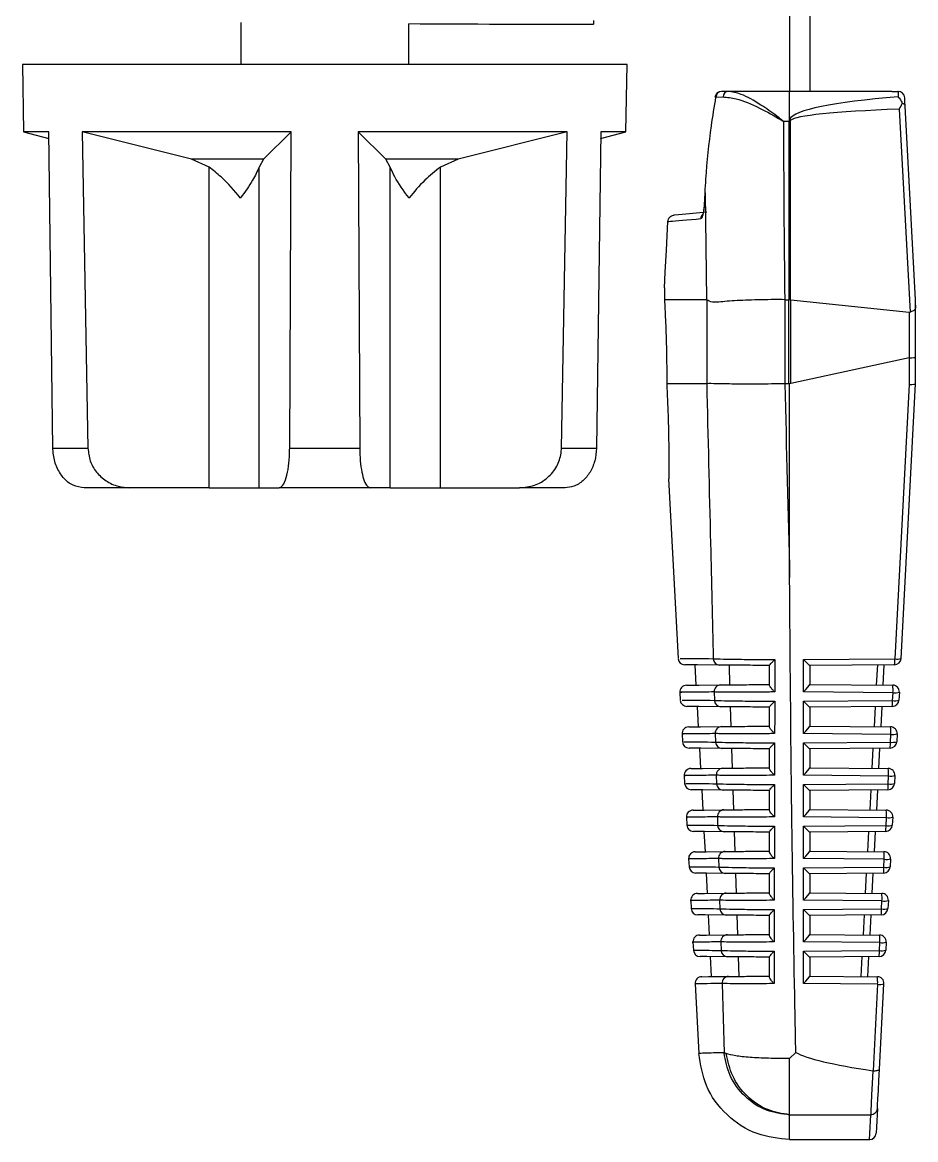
# Model space of a CAD drawing. Extents: x 16.5 to 113.1, y 4.4 to 84.5.
# Drawn here: x 25.707 to 27.036, y 30.821 to 32.484 of the extents above; entities that cross this region are included whole.
import ezdxf

# ---------------------------------------------------------------- set-up
doc = ezdxf.new("R2010")
doc.units = 0
doc.header["$MEASUREMENT"] = 0
doc.layers.add('OBJECT', color=7, linetype='CONTINUOUS')

msp = doc.modelspace()

# ---------------------------------------------------------------- linework, layer by layer
at = {"layer": 'OBJECT'}
for p, q in [((26.8489, 32.563), (26.8489, 32.3815)), ((26.8789, 32.563), (26.8789, 32.3815)), ((26.0319, 32.4842), (26.0319, 32.4215)), ((26.2819, 32.4215), (26.2819, 32.4822)), ((26.5569, 32.4867), (26.5569, 32.4815)), ((25.7069, 32.4215), (25.7086, 32.3215)), ((26.6069, 32.4215), (25.7069, 32.4215)), ((26.6052, 32.3215), (26.6069, 32.4215)), ((26.7392, 32.3729), (26.7497, 32.3732)), ((26.7572, 32.3815), (26.7475, 32.3815)), ((26.8489, 32.3815), (26.7572, 32.3815)), ((26.8489, 32.34), (26.8489, 32.3815)), ((27.0012, 32.3815), (26.8489, 32.3815)), ((27.0012, 32.3815), (27.0101, 32.3814)), ((27.0364, 32.0715), (27.0208, 32.3597)), ((27.0117, 32.355), (27.0281, 32.0529)), ((26.8397, 32.337), (26.8481, 32.337)), ((26.8481, 32.0715), (26.8481, 32.337)), ((26.8497, 32.337), (26.8497, 32.0714)), ((25.7086, 32.3215), (25.7463, 32.3114)), ((25.7461, 32.3215), (25.7086, 32.3215)), ((25.7524, 31.8504), (25.7461, 32.3215)), ((26.1069, 32.3215), (25.7961, 32.3215)), ((25.7961, 32.3215), (25.8046, 31.8504)), ((25.9585, 32.2806), (25.7961, 32.3215)), ((26.1069, 32.3215), (26.066, 32.2806)), ((26.1048, 31.8504), (26.1069, 32.3215)), ((26.5177, 32.3215), (26.2069, 32.3215)), ((26.2069, 32.3215), (26.209, 31.8504)), ((26.2478, 32.2806), (26.2069, 32.3215)), ((26.5177, 32.3215), (26.3553, 32.2806)), ((26.5092, 31.8504), (26.5177, 32.3215)), ((26.5677, 32.3215), (26.5614, 31.8504)), ((26.5675, 32.3114), (26.6052, 32.3215)), ((26.6052, 32.3215), (26.5677, 32.3215)), ((26.066, 32.2806), (25.9585, 32.2806)), ((25.9847, 32.2689), (25.9585, 32.2806)), ((26.066, 32.2806), (26.0594, 32.2689)), ((26.3553, 32.2806), (26.2478, 32.2806)), ((26.2544, 32.2689), (26.2478, 32.2806)), ((26.3553, 32.2806), (26.3291, 32.2689)), ((25.9847, 31.7915), (25.9847, 32.2689)), ((26.0594, 31.7915), (26.0594, 32.2689)), ((26.2544, 31.7915), (26.2544, 32.2689)), ((26.3291, 31.7915), (26.3291, 32.2689)), ((26.7221, 32.2125), (26.723, 32.2307)), ((26.723, 32.2307), (26.7228, 32.2307)), ((26.723, 32.2307), (26.7249, 32.0715)), ((26.7221, 32.2125), (26.7218, 32.2126)), ((26.6677, 32.1878), (26.6677, 32.1878)), ((26.6624, 32.0893), (26.6624, 32.0893)), ((26.7249, 32.0715), (26.6625, 32.0715)), ((26.7249, 32.0715), (26.7256, 32.071)), ((26.7256, 32.071), (26.7256, 31.9465)), ((26.8421, 31.9465), (26.8421, 32.0715)), ((26.8421, 32.0715), (26.8473, 32.0715)), ((26.8473, 32.0715), (26.8473, 31.9465)), ((26.8497, 32.0714), (26.8481, 32.0715)), ((26.8505, 31.9468), (26.8505, 32.0713)), ((26.8505, 32.0713), (27.0267, 32.0527)), ((27.0364, 32.0632), (27.0364, 32.0715)), ((27.0364, 31.9857), (27.0364, 32.0632)), ((27.0267, 32.0527), (27.0267, 31.985)), ((27.0267, 31.985), (26.8505, 31.9468)), ((27.0269, 31.985), (27.0269, 31.9455)), ((27.0364, 31.9465), (27.0364, 31.9857)), ((26.7255, 31.9465), (26.666, 31.9465)), ((26.7256, 31.9465), (26.7255, 31.9465)), ((26.8473, 31.9465), (26.8421, 31.9465)), ((26.8489, 31.6578), (26.8489, 31.9464)), ((27.0269, 31.9455), (27.0054, 31.537)), ((27.0148, 31.5377), (27.0364, 31.9465)), ((27.0364, 31.9465), (27.0364, 31.9465)), ((25.7524, 31.8504), (25.8046, 31.8504)), ((26.1048, 31.8504), (26.209, 31.8504)), ((26.5092, 31.8504), (26.5614, 31.8504)), ((25.867, 31.7915), (25.7991, 31.7915)), ((25.9847, 31.7915), (25.867, 31.7915)), ((25.9847, 31.7915), (26.0594, 31.7915)), ((26.0594, 31.7915), (26.0891, 31.7915)), ((26.2247, 31.7915), (26.0891, 31.7915)), ((26.2544, 31.7915), (26.2247, 31.7915)), ((26.2544, 31.7915), (26.3291, 31.7915)), ((26.3291, 31.7915), (26.4468, 31.7915)), ((26.5147, 31.7915), (26.4468, 31.7915)), ((26.6688, 31.805), (26.6829, 31.5375)), ((26.7099, 31.4979), (26.7083, 31.5281)), ((26.7587, 31.5276), (26.7596, 31.4983)), ((26.8189, 31.4981), (26.8189, 31.5272)), ((26.8694, 31.5358), (27.0054, 31.537)), ((26.8694, 31.4877), (26.8694, 31.5358)), ((27.0049, 31.5282), (26.8789, 31.5271)), ((26.8789, 31.5271), (26.8789, 31.4987)), ((26.9783, 31.498), (26.9799, 31.528)), ((26.9893, 31.5281), (26.9877, 31.4979)), ((26.8789, 31.4989), (27.0023, 31.4978)), ((26.6855, 31.4871), (26.6861, 31.4755)), ((26.7365, 31.4877), (26.7368, 31.4752)), ((27.0027, 31.4866), (26.8694, 31.4877)), ((27.0021, 31.475), (27.0027, 31.4866)), ((27.0122, 31.4873), (27.0116, 31.4756)), ((26.7132, 31.4359), (26.7116, 31.466)), ((26.7606, 31.4656), (26.7615, 31.4364)), ((26.8189, 31.4361), (26.8189, 31.4652)), ((26.8694, 31.4738), (27.0021, 31.475)), ((26.8694, 31.4257), (26.8694, 31.4738)), ((27.0017, 31.4662), (26.8789, 31.4651)), ((26.8789, 31.4651), (26.8789, 31.4367)), ((26.975, 31.436), (26.9766, 31.466)), ((26.986, 31.466), (26.9844, 31.4359)), ((26.7381, 31.4257), (26.7384, 31.4132)), ((26.9994, 31.4246), (26.8694, 31.4257)), ((26.8789, 31.4369), (26.999, 31.4358)), ((26.6887, 31.4252), (26.6894, 31.4135)), ((26.8694, 31.4118), (26.9988, 31.4129)), ((26.8694, 31.3637), (26.8694, 31.4118)), ((26.9988, 31.4129), (26.9994, 31.4246)), ((27.0089, 31.4253), (27.0083, 31.4136)), ((26.7148, 31.4042), (26.7164, 31.3738)), ((26.7625, 31.4036), (26.7635, 31.3744)), ((26.8189, 31.374), (26.8189, 31.4032)), ((26.9984, 31.4041), (26.8789, 31.4031)), ((26.8789, 31.4031), (26.8789, 31.3747)), ((26.9717, 31.374), (26.9733, 31.4039)), ((26.9827, 31.404), (26.9812, 31.374)), ((26.692, 31.3632), (26.6926, 31.3515)), ((26.7397, 31.3637), (26.7401, 31.3512)), ((26.9962, 31.3626), (26.8694, 31.3637)), ((26.8789, 31.3749), (26.9957, 31.3738)), ((26.9955, 31.3509), (26.9962, 31.3626)), ((27.0056, 31.3633), (27.005, 31.3516)), ((26.8694, 31.3498), (26.9955, 31.3509)), ((26.8694, 31.3017), (26.8694, 31.3498)), ((26.7181, 31.3422), (26.7197, 31.3118)), ((26.7645, 31.3416), (26.7654, 31.3124)), ((26.8189, 31.3119), (26.8189, 31.3413)), ((26.9951, 31.3421), (26.8789, 31.3411)), ((26.8789, 31.3411), (26.8789, 31.3127)), ((26.9685, 31.3121), (26.97, 31.3419)), ((26.9795, 31.342), (26.9779, 31.312)), ((26.8789, 31.3129), (26.9925, 31.3119)), ((26.6952, 31.3013), (26.6958, 31.2895)), ((26.7414, 31.3017), (26.7417, 31.2892)), ((26.9929, 31.3006), (26.8694, 31.3017)), ((26.9923, 31.2889), (26.9929, 31.3006)), ((27.0024, 31.3013), (27.0017, 31.2896)), ((26.7213, 31.2801), (26.7229, 31.2498)), ((26.7664, 31.2796), (26.7673, 31.2504)), ((26.8189, 31.2499), (26.8189, 31.2793)), ((26.8694, 31.2878), (26.9923, 31.2889)), ((26.8694, 31.2397), (26.8694, 31.2878)), ((26.9918, 31.2801), (26.8789, 31.2791)), ((26.8789, 31.2791), (26.8789, 31.2507)), ((26.9652, 31.2501), (26.9668, 31.2799)), ((26.9762, 31.28), (26.9746, 31.25)), ((26.8789, 31.2509), (26.9892, 31.2499)), ((26.6985, 31.2393), (26.6991, 31.2275)), ((26.7431, 31.2398), (26.7434, 31.2272)), ((26.9896, 31.2387), (26.8694, 31.2397)), ((26.8694, 31.2258), (26.989, 31.2268)), ((26.989, 31.2268), (26.9896, 31.2387)), ((26.9991, 31.2394), (26.9985, 31.2275)), ((26.7246, 31.2181), (26.7262, 31.1879)), ((26.7684, 31.2175), (26.7693, 31.1884)), ((26.8189, 31.1878), (26.8189, 31.2173)), ((26.8694, 31.1777), (26.8694, 31.2258)), ((26.9886, 31.2181), (26.8789, 31.2171)), ((26.8789, 31.2171), (26.8789, 31.1887)), ((26.9619, 31.1881), (26.9635, 31.2178)), ((26.9729, 31.2179), (26.9713, 31.188)), ((26.7017, 31.1774), (26.7023, 31.1655)), ((26.7447, 31.1778), (26.7451, 31.1651)), ((26.9863, 31.1767), (26.8694, 31.1777)), ((26.8789, 31.1889), (26.9859, 31.1879)), ((26.9857, 31.1648), (26.9863, 31.1767)), ((26.9958, 31.1774), (26.9952, 31.1655)), ((26.8694, 31.1638), (26.9857, 31.1648)), ((26.8694, 31.1157), (26.8694, 31.1638)), ((26.7294, 31.1261), (26.7279, 31.1559)), ((26.7704, 31.1555), (26.7713, 31.1264)), ((26.8189, 31.1257), (26.8189, 31.1554)), ((26.9853, 31.156), (26.8789, 31.1551)), ((26.8789, 31.1551), (26.8789, 31.1267)), ((26.9586, 31.1262), (26.9602, 31.1558)), ((26.9696, 31.1559), (26.9681, 31.1261)), ((26.8789, 31.1269), (26.9826, 31.1259)), ((26.705, 31.1154), (26.7056, 31.1035)), ((26.7465, 31.1158), (26.7468, 31.1031)), ((26.9831, 31.1147), (26.8694, 31.1157)), ((26.9824, 31.1028), (26.9831, 31.1147)), ((26.9925, 31.1154), (26.9919, 31.1035)), ((26.7327, 31.0641), (26.7311, 31.0939)), ((26.7723, 31.0935), (26.7733, 31.0645)), ((26.8189, 31.0636), (26.8189, 31.0934)), ((26.8694, 31.1018), (26.9824, 31.1028)), ((26.8694, 31.0537), (26.8694, 31.1018)), ((26.982, 31.094), (26.8789, 31.0931)), ((26.8789, 31.0931), (26.8789, 31.0647)), ((26.9554, 31.0642), (26.9569, 31.0938)), ((26.9664, 31.0939), (26.9648, 31.0641)), ((26.8789, 31.0649), (26.9794, 31.064)), ((26.7082, 31.0534), (26.7137, 30.9495)), ((26.7482, 31.0538), (26.7512, 30.9508)), ((26.9798, 31.0528), (26.8694, 31.0537)), ((26.9798, 31.0528), (26.973, 30.9241)), ((26.9826, 30.9265), (26.9893, 31.0534)), ((26.7545, 30.9495), (26.7512, 30.9508)), ((26.8489, 30.9422), (26.858, 30.9514)), ((26.973, 30.9241), (26.9727, 30.9241)), ((26.8489, 30.8585), (26.9695, 30.8585)), ((26.8489, 30.8581), (26.8489, 30.8585)), ((26.8485, 30.8215), (26.9675, 30.8215))]:
    msp.add_line(p, q, dxfattribs=at)
at = {"layer": 'OBJECT', "flags": 128}
for points in [[(27.0101, 32.3814), (27.0102, 32.3801), (27.0103, 32.3773), (27.0105, 32.3731)], [(27.0208, 32.3597), (27.0204, 32.366), (27.0202, 32.3701), (27.0201, 32.3719)], [(26.7228, 32.2307), (26.7221, 32.218), (26.7218, 32.2126)], [(26.7256, 32.2015), (26.6999, 32.1993), (26.6836, 32.1979), (26.6768, 32.1973)], [(26.6624, 32.0893), (26.6636, 32.1126), (26.6654, 32.1454), (26.6677, 32.1878)], [(26.7449, 31.5278), (26.7116, 31.528), (26.6948, 31.5282), (26.6927, 31.5282)], [(26.6954, 31.4978), (26.6974, 31.4978), (26.7137, 31.4979), (26.7462, 31.4982)], [(26.7465, 31.4657), (26.7142, 31.466), (26.698, 31.4662), (26.696, 31.4662)], [(26.6986, 31.4358), (26.7006, 31.4358), (26.7164, 31.436), (26.7478, 31.4362)], [(26.7481, 31.4037), (26.7169, 31.404), (26.7012, 31.4041), (26.6992, 31.4041)], [(26.7019, 31.3738), (26.7038, 31.3738), (26.719, 31.374), (26.7494, 31.3742)], [(26.7498, 31.3417), (26.7195, 31.342), (26.7044, 31.3421), (26.7025, 31.3421)], [(26.7051, 31.3119), (26.707, 31.3119), (26.7217, 31.312), (26.7511, 31.3123)], [(26.7514, 31.2797), (26.7222, 31.2799), (26.7076, 31.2801), (26.7057, 31.2801)], [(26.7084, 31.2499), (26.7102, 31.2499), (26.7244, 31.25), (26.7528, 31.2503)], [(26.7531, 31.2177), (26.7249, 31.2179), (26.7108, 31.218), (26.709, 31.2181)], [(26.7116, 31.1879), (26.7116, 31.1879), (26.7224, 31.188), (26.7545, 31.1883)], [(26.7548, 31.1557), (26.7229, 31.1559), (26.7122, 31.156)], [(26.7149, 31.1259), (26.7149, 31.1259), (26.7252, 31.126), (26.7562, 31.1263)], [(26.7565, 31.0936), (26.7258, 31.0939), (26.7155, 31.094)], [(26.7181, 31.064), (26.7181, 31.064), (26.7281, 31.0641), (26.7579, 31.0643)], [(26.9727, 30.9241), (26.9717, 30.9049), (26.9709, 30.8883), (26.9703, 30.8747), (26.9698, 30.8646), (26.9695, 30.8585)], [(26.9795, 30.8678), (26.9798, 30.8733), (26.9802, 30.8823), (26.9809, 30.8944), (26.9817, 30.9093), (26.9826, 30.9265)], [(26.9795, 30.8678), (26.978, 30.8402), (26.9775, 30.831)], [(26.9675, 30.8215), (26.968, 30.8308), (26.9695, 30.8585)]]:
    msp.add_lwpolyline(points, dxfattribs=at)
at = {"layer": 'OBJECT'}
for centre, radius, start, end in [((26.5569, 83.1415), 50.66, 269.68898, 270), ((26.7475, 32.3715), 0.01, 90, 170.7454), ((26.7482, 32.3724), 0.00906, 94.3607, 177.1826), ((26.7583, 32.373), 0.00857, 97.2266, 178.6423), ((27.0101, 32.3714), 0.00999, 3.1459, 90.0496), ((27.0103, 32.3808), 0.000645, 89.1472, 101.7672), ((27.0101, 32.3714), 0.01, 3.1059, 89.191), ((26.737, 32.3619), 0.0112, 78.5504, 86.3217), ((26.7619, 32.2484), 0.1263, 45.477, 46.4723), ((26.8481, 32.2171), 0.1199, 89.2397, 89.9936), ((26.7267, 32.1916), 0.0101, 138.8484, 177.3873), ((26.6928, 31.5382), 0.01, 185.8671, 269.5), ((26.7451, 31.5376), 0.00987, 182.2588, 268.8659), ((27.0048, 31.5382), 0.01, 270.5, 356.9774), ((26.9644, 31.5346), 0.041, 351.0019, 3.3134), ((27.0087, 31.5571), 0.0204, 260.7339, 287.6061), ((26.6955, 31.4878), 0.01, 90.5, 185.5678), ((26.7464, 31.4883), 0.0099, 91.2088, 183.629), ((26.9483, 31.4901), 0.0545, 356.3176, 8.1347), ((27.0022, 31.4878), 0.01, 356.9774, 89.5), ((27.0016, 31.4762), 0.01, 270.5, 356.9774), ((27.0054, 31.4951), 0.0204, 260.7216, 287.6111), ((27.006, 31.5067), 0.0204, 260.7174, 287.6224), ((26.6961, 31.4762), 0.01, 185.4939, 269.5), ((26.7467, 31.4756), 0.00987, 182.2857, 268.8816), ((26.9612, 31.4726), 0.041, 350.9994, 3.3163), ((26.6987, 31.4258), 0.01, 90.5, 185.1945), ((26.748, 31.4263), 0.0099, 91.1897, 183.6057), ((26.945, 31.4281), 0.0545, 356.3171, 8.1354), ((26.9989, 31.4258), 0.01, 356.9774, 89.5), ((26.6993, 31.4141), 0.01, 185.1202, 269.5), ((26.7483, 31.4136), 0.00988, 182.307, 268.9021), ((26.9983, 31.4141), 0.01, 270.5, 356.9774), ((26.9579, 31.4106), 0.041, 350.9998, 3.3139), ((27.0021, 31.4331), 0.0204, 260.7171, 287.6229), ((27.0027, 31.4447), 0.0204, 260.7174, 287.6224), ((26.702, 31.3638), 0.01, 90.5, 184.8207), ((26.7496, 31.3643), 0.00991, 91.1677, 183.5862), ((26.9417, 31.3661), 0.0545, 356.3187, 8.1338), ((26.9956, 31.3638), 0.01, 356.9774, 89.5), ((26.9995, 31.3828), 0.0204, 260.7216, 287.6111), ((26.7026, 31.3521), 0.01, 184.7459, 269.5), ((26.7499, 31.3516), 0.00988, 182.3291, 268.9216), ((26.995, 31.3521), 0.01, 270.5, 356.9774), ((26.9546, 31.3485), 0.041, 350.9987, 3.3166), ((26.9988, 31.371), 0.0204, 260.7174, 287.6224), ((26.7052, 31.3019), 0.01, 90.5, 184.4464), ((26.7513, 31.3024), 0.00991, 91.1426, 183.5715), ((26.9385, 31.3041), 0.0545, 356.3195, 8.1328), ((26.9924, 31.3019), 0.01, 356.9774, 89.5), ((26.9962, 31.3208), 0.0204, 260.7174, 287.6224), ((26.7058, 31.2901), 0.01, 184.3711, 269.5), ((26.7516, 31.2896), 0.00988, 182.3504, 268.9411), ((26.9917, 31.2901), 0.01, 270.5, 356.9774), ((26.9513, 31.2865), 0.041, 351.0002, 3.3131), ((26.9956, 31.309), 0.0204, 260.7339, 287.6061), ((26.7085, 31.2399), 0.01, 90.5, 184.0714), ((26.7529, 31.2404), 0.00991, 91.1208, 183.5527), ((26.9352, 31.2422), 0.0545, 356.3183, 8.1342), ((26.9891, 31.2399), 0.01, 356.9774, 89.5), ((26.7091, 31.2281), 0.01, 183.9957, 269.5), ((26.7533, 31.2276), 0.00989, 182.3725, 268.9596), ((26.9885, 31.2281), 0.01, 270.5, 356.9774), ((26.9481, 31.2245), 0.041, 350.9994, 3.3163), ((26.9923, 31.247), 0.0204, 260.7213, 287.6116), ((26.9929, 31.2588), 0.0204, 260.714, 287.6259), ((26.7117, 31.1779), 0.01, 90.5, 183.6958), ((26.7546, 31.1784), 0.00991, 91.1054, 183.5316), ((26.9319, 31.1802), 0.0545, 356.3186, 8.1337), ((26.9858, 31.1779), 0.01, 356.9774, 89.5), ((26.9896, 31.1969), 0.0204, 260.7342, 287.6057), ((26.7123, 31.166), 0.01, 183.6197, 269.5), ((26.755, 31.1656), 0.00989, 182.3926, 268.9785), ((26.9852, 31.166), 0.01, 270.5, 356.9774), ((26.9448, 31.1624), 0.041, 351.0013, 3.3124), ((26.989, 31.1849), 0.0204, 260.7174, 287.6225), ((26.7564, 31.1164), 0.00992, 91.0792, 183.5157), ((26.715, 31.1159), 0.01, 90.5, 183.3196), ((26.9286, 31.1182), 0.0545, 356.3195, 8.1328), ((26.9825, 31.1159), 0.01, 356.9774, 89.5), ((26.9864, 31.1349), 0.0204, 260.7174, 287.6224), ((26.7156, 31.104), 0.01, 183.243, 269.5), ((26.7567, 31.1035), 0.00989, 182.413, 268.997), ((26.9819, 31.104), 0.01, 270.5, 356.9774), ((26.9415, 31.1004), 0.041, 351.0019, 3.3134), ((26.9857, 31.1229), 0.0204, 260.7171, 287.6229), ((26.7182, 31.054), 0.01, 90.5, 183.0138), ((26.7581, 31.0544), 0.00992, 91.0575, 183.4986), ((26.9254, 31.0563), 0.0545, 356.3183, 8.1342), ((26.9793, 31.054), 0.01, 356.9774, 89.5), ((26.9831, 31.0729), 0.0204, 260.7216, 287.6111), ((26.9696, 30.8684), 0.00991, 269.4424, 356.5322), ((26.9675, 30.8315), 0.01, 273.5738, 356.9774)]:
    msp.add_arc(centre, radius, start, end, dxfattribs=at)
for centre, major_axis, ratio, start_param, end_param in [((27.4176, 32.3215), (0.5695, -0.0157), 0.101686, 2.370066, 3.09173), ((27.4176, 32.3215), (0.5695, -0.0157), 0.101686, 3.09173, 3.144394), ((27.4192, 32.3292), (0.5695, -0.0078), 0.050872, 2.368959, 3.089624), ((28.9114, 32.4293), (0, 7.8848), 0.262774, 1.582496, 1.616187), ((27.4192, 32.3292), (0.5695, -0.0078), 0.050872, 3.089624, 3.142288), ((26.8421, 32.5193), (0, 0.4478), 0.267949, 3.137388, 3.141593), ((26.8473, 32.5193), (0, 0.4478), 0.267949, 3.141593, 3.148103), ((26.8473, 32.5196), (-0.007, 0.4485), 0.267094, 3.102585, 3.109102), ((27.0264, 32.09), (-0.0006, 0.0374), 0.267094, 3.109102, 3.249703), ((27.0264, 31.9035), (0.0005, 0.0816), 0.122438, 0.001196, 0.027376), ((27.0264, 31.9857), (0.01, 0), 0.061163, 4.764749, 6.283185), ((26.8421, 30.9692), (0, 0.9773), 0.122785, 0, 0.00334), ((28.9114, 35.9648), (0, 19.0675), 0.111038, 1.783132, 1.798644), ((26.8473, 30.9692), (0, 0.9773), 0.122785, 6.270094, 6.283185), ((26.8473, 30.9685), (0.0064, 0.9787), 0.122438, 0.027376, 0.040465), ((27.0264, 31.9467), (0.01, -0.00026), 0.120424, 4.767926, 6.280008), ((26.8689, 31.537), (0.00999, -0.00991), 0.035372, 4.799799, 6.248135), ((26.8689, 31.4889), (0.00996, 0.00988), 0.087934, 4.677799, 6.196235), ((26.8689, 31.475), (0.00999, -0.00991), 0.035372, 4.799799, 6.248135), ((26.8689, 31.4269), (0.00996, 0.00988), 0.087934, 4.677799, 6.196235), ((26.8689, 31.413), (0.00999, -0.00991), 0.035372, 4.799799, 6.248135), ((26.8689, 31.3649), (0.00996, 0.00988), 0.087934, 4.677799, 6.196235), ((26.8689, 31.351), (0.00999, -0.00991), 0.035372, 4.799799, 6.248135), ((26.8689, 31.3029), (0.00996, 0.00988), 0.087934, 4.677799, 6.196235), ((26.8689, 31.289), (0.00999, -0.00991), 0.035372, 4.799799, 6.248135), ((26.8689, 31.2409), (0.00996, 0.00988), 0.087934, 4.677799, 6.196235), ((26.8689, 31.227), (0.00999, -0.00991), 0.035372, 4.799799, 6.248135), ((26.8689, 31.1789), (0.00996, 0.00988), 0.087934, 4.677799, 6.196235), ((26.8689, 31.165), (0.00999, -0.00991), 0.035372, 4.799799, 6.248135), ((26.8689, 31.1169), (0.00996, 0.00988), 0.087934, 4.677799, 6.196235), ((26.8689, 31.103), (0.00999, -0.00991), 0.035372, 4.799799, 6.248135), ((26.8689, 31.0549), (0.00996, 0.00988), 0.087934, 4.677799, 6.196235), ((29.1387, 30.9766), (2.2897, 0.0147), 0.052015, 3.230394, 3.471508)]:
    msp.add_ellipse(centre, major_axis=major_axis, ratio=ratio, start_param=start_param, end_param=end_param, dxfattribs=at)
for points, knots in [([(26.7497, 32.3732), (26.7561, 32.3726), (26.7725, 32.3711), (26.8026, 32.3579), (26.8266, 32.3448), (26.8385, 32.3377), (26.8395, 32.3371), (26.8397, 32.337)], [0, 0, 0, 0, 0.244744, 0.626729, 0.967928, 0.996145, 1, 1, 1, 1]), ([(26.8397, 32.337), (26.8395, 32.3371), (26.8385, 32.3379), (26.8352, 32.3405), (26.824, 32.349), (26.8036, 32.3633), (26.7782, 32.3781), (26.7636, 32.3805), (26.7572, 32.3815)], [0, 0, 0, 0, 0.003661, 0.034964, 0.112489, 0.381453, 0.732442, 1, 1, 1, 1]), ([(26.723, 32.2307), (26.7234, 32.2374), (26.7255, 32.2706), (26.7302, 32.3182), (26.7369, 32.3587), (26.7392, 32.3729)], [0, 0, 0, 0, 0.13968, 0.698662, 1, 1, 1, 1]), ([(27.0105, 32.3731), (27.0105, 32.3731), (27.012, 32.3714), (27.014, 32.3685), (27.0159, 32.3649), (27.0164, 32.3639)], [0, 0, 0, 0, 0.021179, 0.717118, 1, 1, 1, 1]), ([(27.0164, 32.3639), (27.0149, 32.3611), (27.0134, 32.3582), (27.0117, 32.3551), (27.0117, 32.355)], [0, 0, 0, 0, 0.979999, 1, 1, 1, 1]), ([(27.0208, 32.3597), (27.0208, 32.3598), (27.0208, 32.3601), (27.0205, 32.3611), (27.0195, 32.3624), (27.0178, 32.3634), (27.0166, 32.3638), (27.0164, 32.3639)], [0, 0, 0, 0, 0.017168, 0.202288, 0.556603, 0.898387, 1, 1, 1, 1]), ([(26.0312, 32.2227), (26.0312, 32.2228), (26.0228, 32.2334), (26.0081, 32.2506), (25.9908, 32.2641), (25.9847, 32.2689)], [0, 0, 0, 0, 0.004609, 0.647696, 1, 1, 1, 1]), ([(26.0594, 32.2689), (26.0565, 32.2625), (26.0502, 32.2487), (26.0383, 32.2317), (26.0313, 32.2228), (26.0312, 32.2227)], [0, 0, 0, 0, 0.458105, 0.995394, 1, 1, 1, 1]), ([(26.2826, 32.2227), (26.2825, 32.2228), (26.2742, 32.2334), (26.2624, 32.2506), (26.2565, 32.2641), (26.2544, 32.2689)], [0, 0, 0, 0, 0.004609, 0.647696, 1, 1, 1, 1]), ([(26.3291, 32.2689), (26.3212, 32.2625), (26.3039, 32.2487), (26.2896, 32.2317), (26.2826, 32.2228), (26.2826, 32.2227)], [0, 0, 0, 0, 0.4581043, 0.9953935, 1, 1, 1, 1]), ([(26.7167, 32.1921), (26.7172, 32.1924), (26.7182, 32.1929), (26.7197, 32.1966), (26.721, 32.202), (26.7217, 32.2077), (26.722, 32.2113), (26.7221, 32.2125)], [0, 0, 0, 0, 0.219062, 0.438015, 0.65921, 0.879994, 1, 1, 1, 1]), ([(26.7218, 32.2126), (26.7217, 32.2107), (26.7214, 32.2068), (26.7206, 32.2021), (26.7199, 32.1992), (26.7194, 32.198), (26.7194, 32.1981), (26.7194, 32.1981)], [0, 0, 0, 0, 0.271922, 0.563063, 0.781765, 0.936439, 1, 1, 1, 1]), ([(26.6677, 32.1878), (26.6679, 32.189), (26.6682, 32.1912), (26.6701, 32.1941), (26.6727, 32.1962), (26.6751, 32.1971), (26.6765, 32.1972), (26.6768, 32.1973)], [0, 0, 0, 0, 0.235922, 0.471828, 0.707762, 0.92541, 1, 1, 1, 1]), ([(26.6677, 32.1878), (26.6678, 32.1878), (26.6684, 32.1879), (26.674, 32.1884), (26.6976, 32.1904), (26.7167, 32.1921)], [0, 0, 0, 0, 0.045653, 0.228294, 1, 1, 1, 1]), ([(26.6624, 32.0893), (26.6624, 32.0865), (26.6625, 32.083), (26.6625, 32.0735), (26.6625, 32.0715)], [0, 0, 0, 0, 0.7918078, 1, 1, 1, 1]), ([(26.6625, 32.0715), (26.6625, 32.0715), (26.6625, 32.0715), (26.6625, 32.0714), (26.6625, 32.0714), (26.6625, 32.0713), (26.6625, 32.0713)], [0, 0, 0, 0, 0.344834, 0.691981, 0.859587, 1, 1, 1, 1]), ([(26.6625, 32.0713), (26.663, 32.0622), (26.664, 32.0439), (26.6655, 32.0018), (26.666, 31.9675), (26.666, 31.949), (26.666, 31.9465)], [0, 0, 0, 0, 0.315106, 0.632946, 0.949791, 1, 1, 1, 1]), ([(26.8416, 32.0715), (26.8365, 32.0715), (26.8179, 32.0717), (26.7869, 32.0709), (26.7547, 32.0694), (26.7342, 32.0663), (26.728, 32.0697), (26.7256, 32.071)], [0, 0, 0, 0, 0.097508, 0.35133, 0.599304, 0.843154, 1, 1, 1, 1]), ([(27.0364, 32.0632), (27.0364, 32.0617), (27.0363, 32.0591), (27.0352, 32.0566), (27.0331, 32.055), (27.0305, 32.0539), (27.0287, 32.0532), (27.0281, 32.0529)], [0, 0, 0, 0, 0.2815117, 0.4771576, 0.6724687, 0.8784619, 1, 1, 1, 1]), ([(26.666, 31.9465), (26.6667, 31.9305), (26.6682, 31.8985), (26.669, 31.8557), (26.6691, 31.8236), (26.6689, 31.8051), (26.6689, 31.8051), (26.6689, 31.805)], [0, 0, 0, 0, 0.2131901, 0.4263748, 0.6398114, 0.8542116, 1, 1, 1, 1]), ([(26.7255, 31.9465), (26.7273, 31.8672), (26.7305, 31.7307), (26.7339, 31.5943), (26.7353, 31.5372)], [0, 0, 0, 0, 0.58145, 1, 1, 1, 1]), ([(26.8417, 31.9465), (26.8283, 31.9462), (26.8013, 31.9456), (26.7657, 31.9458), (26.7383, 31.9466), (26.7297, 31.9465), (26.7256, 31.9465)], [0, 0, 0, 0, 0.253584, 0.507165, 0.760848, 1, 1, 1, 1]), ([(25.7991, 31.7915), (25.7935, 31.7922), (25.7822, 31.7937), (25.7675, 31.8055), (25.7571, 31.8225), (25.7529, 31.8386), (25.7525, 31.8479), (25.7524, 31.8504)], [0, 0, 0, 0, 0.241745, 0.484005, 0.711796, 0.922051, 1, 1, 1, 1]), ([(25.8046, 31.8504), (25.8053, 31.844), (25.8068, 31.8312), (25.8167, 31.8142), (25.8312, 31.801), (25.8487, 31.7929), (25.8612, 31.7919), (25.867, 31.7915)], [0, 0, 0, 0, 0.198026, 0.39586, 0.598898, 0.81482, 1, 1, 1, 1]), ([(26.0891, 31.7915), (26.091, 31.7922), (26.0948, 31.7937), (26.0997, 31.8055), (26.1032, 31.8225), (26.1046, 31.8386), (26.1047, 31.8479), (26.1048, 31.8504)], [0, 0, 0, 0, 0.241745, 0.484005, 0.711795, 0.922051, 1, 1, 1, 1]), ([(26.209, 31.8504), (26.2092, 31.844), (26.2096, 31.8312), (26.2121, 31.8142), (26.2157, 31.801), (26.2201, 31.7929), (26.2233, 31.7919), (26.2247, 31.7915)], [0, 0, 0, 0, 0.198026, 0.395861, 0.598898, 0.81482, 1, 1, 1, 1]), ([(26.4468, 31.7915), (26.4544, 31.7922), (26.4694, 31.7937), (26.4892, 31.8055), (26.503, 31.8225), (26.5086, 31.8386), (26.5091, 31.8479), (26.5092, 31.8504)], [0, 0, 0, 0, 0.241745, 0.4840054, 0.7117956, 0.922051, 1, 1, 1, 1]), ([(26.5614, 31.8504), (26.5608, 31.844), (26.5597, 31.8312), (26.5523, 31.8142), (26.5414, 31.801), (26.5283, 31.7929), (26.519, 31.7919), (26.5147, 31.7915)], [0, 0, 0, 0, 0.198026, 0.395861, 0.598898, 0.81482, 1, 1, 1, 1]), ([(26.858, 30.9514), (26.8579, 30.9571), (26.8574, 30.9855), (26.8552, 31.1049), (26.8512, 31.3347), (26.8497, 31.5418), (26.8489, 31.6578)], [0, 0, 0, 0, 0.024147, 0.120738, 0.507103, 1, 1, 1, 1]), ([(26.6858, 31.5377), (26.6863, 31.5377), (26.6874, 31.5376), (26.718, 31.5374), (26.7353, 31.5372)], [0, 0, 0, 0, 0.434853, 1, 1, 1, 1]), ([(26.7353, 31.5372), (26.737, 31.5372), (26.7424, 31.5369), (26.7608, 31.5365), (26.7893, 31.5361), (26.8127, 31.5359), (26.8242, 31.5358), (26.8268, 31.5358)], [0, 0, 0, 0, 0.147376, 0.444496, 0.741154, 0.940222, 1, 1, 1, 1]), ([(26.8189, 31.5271), (26.8076, 31.5272), (26.785, 31.5274), (26.7578, 31.5276), (26.7494, 31.5277), (26.7449, 31.5278)], [0, 0, 0, 0, 0.320862, 0.641681, 1, 1, 1, 1]), ([(26.8189, 31.5272), (26.819, 31.5274), (26.8192, 31.5279), (26.821, 31.53), (26.8236, 31.5327), (26.8258, 31.5348), (26.8268, 31.5357), (26.8268, 31.5358)], [0, 0, 0, 0, 0.192793, 0.4296508, 0.7493185, 0.9922623, 1, 1, 1, 1]), ([(26.8268, 31.5358), (26.8268, 31.5292), (26.8268, 31.5131), (26.8267, 31.4971), (26.8267, 31.4877)], [0, 0, 0, 0, 0.412557, 1, 1, 1, 1]), ([(26.7462, 31.4982), (26.7501, 31.4983), (26.7578, 31.4983), (26.7837, 31.4985), (26.807, 31.4988), (26.8189, 31.4989)], [0, 0, 0, 0, 0.327832, 0.655734, 1, 1, 1, 1]), ([(26.8267, 31.4877), (26.8267, 31.4877), (26.8255, 31.4889), (26.8232, 31.4912), (26.8208, 31.4942), (26.8192, 31.4967), (26.819, 31.4976), (26.8189, 31.4981)], [0, 0, 0, 0, 0.007975, 0.299097, 0.60291, 0.800708, 1, 1, 1, 1]), ([(26.7365, 31.4877), (26.7351, 31.4877), (26.7281, 31.4876), (26.7026, 31.4874), (26.6818, 31.4872), (26.6873, 31.4873), (26.6882, 31.4873)], [0, 0, 0, 0, 0.041896, 0.209507, 0.881586, 1, 1, 1, 1]), ([(26.6887, 31.4756), (26.6893, 31.4756), (26.6908, 31.4756), (26.7203, 31.4754), (26.7368, 31.4752)], [0, 0, 0, 0, 0.442331, 1, 1, 1, 1]), ([(26.8267, 31.4877), (26.8241, 31.4877), (26.815, 31.4876), (26.7938, 31.4875), (26.7663, 31.4874), (26.7452, 31.4875), (26.739, 31.4876), (26.7365, 31.4877)], [0, 0, 0, 0, 0.059553, 0.208066, 0.505163, 0.802607, 1, 1, 1, 1]), ([(26.7368, 31.4752), (26.7386, 31.4751), (26.7439, 31.4749), (26.7622, 31.4745), (26.7902, 31.4741), (26.8131, 31.4739), (26.8241, 31.4738), (26.8267, 31.4738)], [0, 0, 0, 0, 0.148954, 0.44926, 0.7491, 0.940502, 1, 1, 1, 1]), ([(26.8189, 31.4651), (26.8077, 31.4652), (26.7852, 31.4654), (26.7588, 31.4656), (26.7507, 31.4657), (26.7465, 31.4657)], [0, 0, 0, 0, 0.324748, 0.649448, 1, 1, 1, 1]), ([(26.8189, 31.4652), (26.819, 31.4655), (26.8192, 31.466), (26.821, 31.4681), (26.8236, 31.4708), (26.8257, 31.4729), (26.8266, 31.4737), (26.8267, 31.4738)], [0, 0, 0, 0, 0.197194, 0.440799, 0.768914, 0.992186, 1, 1, 1, 1]), ([(26.8267, 31.4738), (26.8266, 31.4672), (26.8266, 31.4511), (26.8266, 31.4351), (26.8265, 31.4257)], [0, 0, 0, 0, 0.412532, 1, 1, 1, 1]), ([(26.7381, 31.4257), (26.7367, 31.4257), (26.7298, 31.4256), (26.7048, 31.4254), (26.6849, 31.4252), (26.6903, 31.4253), (26.691, 31.4253)], [0, 0, 0, 0, 0.042626, 0.213155, 0.896943, 1, 1, 1, 1]), ([(26.8265, 31.4257), (26.824, 31.4257), (26.815, 31.4256), (26.7939, 31.4255), (26.7668, 31.4254), (26.7463, 31.4255), (26.7404, 31.4257), (26.7381, 31.4257)], [0, 0, 0, 0, 0.059276, 0.209421, 0.509831, 0.810598, 1, 1, 1, 1]), ([(26.7478, 31.4362), (26.7516, 31.4363), (26.7593, 31.4363), (26.7847, 31.4366), (26.8075, 31.4368), (26.8189, 31.4369)], [0, 0, 0, 0, 0.331872, 0.663815, 1, 1, 1, 1]), ([(26.8265, 31.4257), (26.8265, 31.4257), (26.8254, 31.4268), (26.8232, 31.4291), (26.8208, 31.4321), (26.8192, 31.4346), (26.819, 31.4356), (26.8189, 31.4361)], [0, 0, 0, 0, 0.008047, 0.282711, 0.593788, 0.796118, 1, 1, 1, 1]), ([(26.6916, 31.4136), (26.6924, 31.4136), (26.6941, 31.4136), (26.7227, 31.4133), (26.7384, 31.4132)], [0, 0, 0, 0, 0.450066, 1, 1, 1, 1]), ([(26.7384, 31.4132), (26.7402, 31.4131), (26.7454, 31.4129), (26.7636, 31.4125), (26.7912, 31.4121), (26.8136, 31.4119), (26.824, 31.4118), (26.8265, 31.4118)], [0, 0, 0, 0, 0.150605, 0.454244, 0.75741, 0.940779, 1, 1, 1, 1]), ([(26.8189, 31.4032), (26.819, 31.4035), (26.8193, 31.4041), (26.8211, 31.4063), (26.8236, 31.409), (26.8257, 31.411), (26.8265, 31.4117), (26.8265, 31.4118)], [0, 0, 0, 0, 0.2018376, 0.4525474, 0.7893896, 0.9921173, 1, 1, 1, 1]), ([(26.8265, 31.4118), (26.8265, 31.4052), (26.8265, 31.3891), (26.8264, 31.3731), (26.8264, 31.3637)], [0, 0, 0, 0, 0.412495, 1, 1, 1, 1]), ([(26.8189, 31.4031), (26.8078, 31.4032), (26.7855, 31.4034), (26.7598, 31.4036), (26.7521, 31.4037), (26.7481, 31.4037)], [0, 0, 0, 0, 0.328834, 0.657619, 1, 1, 1, 1]), ([(26.7397, 31.3637), (26.7384, 31.3637), (26.7316, 31.3637), (26.707, 31.3634), (26.6879, 31.3633), (26.6933, 31.3633), (26.6939, 31.3633)], [0, 0, 0, 0, 0.043381, 0.216931, 0.912837, 1, 1, 1, 1]), ([(26.8264, 31.3637), (26.8239, 31.3637), (26.815, 31.3636), (26.7941, 31.3635), (26.7672, 31.3634), (26.7475, 31.3635), (26.7419, 31.3637), (26.7397, 31.3637)], [0, 0, 0, 0, 0.059002, 0.210856, 0.514734, 0.81898, 1, 1, 1, 1]), ([(26.7494, 31.3742), (26.7532, 31.3743), (26.7608, 31.3743), (26.7858, 31.3746), (26.808, 31.3748), (26.8189, 31.3749)], [0, 0, 0, 0, 0.336123, 0.672318, 1, 1, 1, 1]), ([(26.8264, 31.3637), (26.8264, 31.3637), (26.8256, 31.3645), (26.8236, 31.3665), (26.8211, 31.3695), (26.8193, 31.3723), (26.819, 31.3735), (26.8189, 31.374)], [0, 0, 0, 0, 0.008163, 0.206908, 0.537762, 0.791259, 1, 1, 1, 1]), ([(26.6944, 31.3516), (26.6954, 31.3516), (26.6974, 31.3516), (26.7251, 31.3513), (26.7401, 31.3512)], [0, 0, 0, 0, 0.458072, 1, 1, 1, 1]), ([(26.7401, 31.3512), (26.7418, 31.3511), (26.7469, 31.3509), (26.765, 31.3505), (26.7922, 31.3501), (26.814, 31.3499), (26.8239, 31.3498), (26.8264, 31.3498)], [0, 0, 0, 0, 0.152333, 0.459461, 0.766109, 0.941054, 1, 1, 1, 1]), ([(26.8189, 31.3413), (26.819, 31.3415), (26.8193, 31.3422), (26.8211, 31.3445), (26.8236, 31.3471), (26.8256, 31.349), (26.8263, 31.3497), (26.8264, 31.3498)], [0, 0, 0, 0, 0.206744, 0.464933, 0.810713, 0.992038, 1, 1, 1, 1]), ([(26.8264, 31.3498), (26.8263, 31.3432), (26.8263, 31.3271), (26.8263, 31.3111), (26.8262, 31.3017)], [0, 0, 0, 0, 0.4124702, 1, 1, 1, 1]), ([(26.8189, 31.3411), (26.8079, 31.3412), (26.7857, 31.3414), (26.7609, 31.3416), (26.7535, 31.3417), (26.7498, 31.3417)], [0, 0, 0, 0, 0.333137, 0.666224, 1, 1, 1, 1]), ([(26.7511, 31.3123), (26.7548, 31.3123), (26.7623, 31.3124), (26.7869, 31.3126), (26.8085, 31.3128), (26.8189, 31.3129)], [0, 0, 0, 0, 0.3406015, 0.6812762, 1, 1, 1, 1]), ([(26.8262, 31.3017), (26.8262, 31.3017), (26.8255, 31.3024), (26.8236, 31.3044), (26.8211, 31.3073), (26.8193, 31.3102), (26.819, 31.3114), (26.8189, 31.3119)], [0, 0, 0, 0, 0.008252, 0.187001, 0.525642, 0.786175, 1, 1, 1, 1]), ([(26.7414, 31.3017), (26.74, 31.3017), (26.7334, 31.3017), (26.7093, 31.3015), (26.6909, 31.3013), (26.6963, 31.3013), (26.6968, 31.3014)], [0, 0, 0, 0, 0.0441628, 0.2208409, 0.9292951, 1, 1, 1, 1]), ([(26.8262, 31.3017), (26.8238, 31.3017), (26.8149, 31.3016), (26.7942, 31.3015), (26.7677, 31.3014), (26.7487, 31.3015), (26.7433, 31.3017), (26.7414, 31.3017)], [0, 0, 0, 0, 0.058732, 0.212375, 0.519887, 0.827778, 1, 1, 1, 1]), ([(26.6973, 31.2896), (26.6984, 31.2895), (26.7007, 31.2895), (26.7275, 31.2893), (26.7417, 31.2892)], [0, 0, 0, 0, 0.466363, 1, 1, 1, 1]), ([(26.7417, 31.2892), (26.7434, 31.2891), (26.7485, 31.2889), (26.7665, 31.2885), (26.7932, 31.2881), (26.8144, 31.2879), (26.8238, 31.2878), (26.8262, 31.2878)], [0, 0, 0, 0, 0.154143, 0.464926, 0.775223, 0.941326, 1, 1, 1, 1]), ([(26.8189, 31.2791), (26.8079, 31.2792), (26.786, 31.2794), (26.762, 31.2796), (26.7549, 31.2797), (26.7514, 31.2797)], [0, 0, 0, 0, 0.337675, 0.675297, 1, 1, 1, 1]), ([(26.8189, 31.2793), (26.819, 31.2796), (26.8193, 31.2803), (26.8212, 31.2826), (26.8236, 31.2853), (26.8255, 31.2871), (26.8262, 31.2877), (26.8262, 31.2878)], [0, 0, 0, 0, 0.211948, 0.477977, 0.832965, 0.99196, 1, 1, 1, 1]), ([(26.8262, 31.2878), (26.8262, 31.2812), (26.8261, 31.2651), (26.8261, 31.2491), (26.8261, 31.2397)], [0, 0, 0, 0, 0.4124332, 1, 1, 1, 1]), ([(26.7528, 31.2503), (26.7564, 31.2503), (26.7638, 31.2504), (26.7881, 31.2506), (26.809, 31.2508), (26.8189, 31.2509)], [0, 0, 0, 0, 0.345325, 0.690726, 1, 1, 1, 1]), ([(26.8261, 31.2397), (26.826, 31.2397), (26.8254, 31.2403), (26.8236, 31.2422), (26.8212, 31.2451), (26.8193, 31.2481), (26.819, 31.2493), (26.8189, 31.2499)], [0, 0, 0, 0, 0.00834, 0.166409, 0.512968, 0.780852, 1, 1, 1, 1]), ([(26.7431, 31.2398), (26.7417, 31.2397), (26.7352, 31.2397), (26.7116, 31.2395), (26.6939, 31.2393), (26.6992, 31.2394), (26.6996, 31.2394)], [0, 0, 0, 0, 0.044973, 0.224892, 0.94635, 1, 1, 1, 1]), ([(26.7002, 31.2275), (26.7014, 31.2275), (26.7041, 31.2275), (26.7299, 31.2273), (26.7434, 31.2272)], [0, 0, 0, 0, 0.474956, 1, 1, 1, 1]), ([(26.8261, 31.2397), (26.8237, 31.2397), (26.8149, 31.2396), (26.7944, 31.2395), (26.7682, 31.2394), (26.75, 31.2396), (26.7448, 31.2397), (26.7431, 31.2398)], [0, 0, 0, 0, 0.0584636, 0.2139826, 0.5253072, 0.8370208, 1, 1, 1, 1]), ([(26.7434, 31.2272), (26.7451, 31.2271), (26.7501, 31.2269), (26.768, 31.2265), (26.7943, 31.2261), (26.8149, 31.2259), (26.8237, 31.2258), (26.826, 31.2258)], [0, 0, 0, 0, 0.156042, 0.470658, 0.7847814, 0.9415951, 1, 1, 1, 1]), ([(26.8189, 31.2171), (26.808, 31.2172), (26.7863, 31.2174), (26.7632, 31.2176), (26.7564, 31.2177), (26.7531, 31.2177)], [0, 0, 0, 0, 0.342466, 0.684875, 1, 1, 1, 1]), ([(26.8189, 31.2173), (26.819, 31.2176), (26.8193, 31.2184), (26.8212, 31.2208), (26.8237, 31.2234), (26.8255, 31.2252), (26.826, 31.2257), (26.826, 31.2258)], [0, 0, 0, 0, 0.2174425, 0.491754, 0.8561588, 0.9918709, 1, 1, 1, 1]), ([(26.826, 31.2258), (26.826, 31.2192), (26.826, 31.2031), (26.8259, 31.1871), (26.8259, 31.1777)], [0, 0, 0, 0, 0.4123962, 1, 1, 1, 1]), ([(26.7447, 31.1778), (26.7435, 31.1778), (26.737, 31.1777), (26.7139, 31.1775), (26.697, 31.1774), (26.7022, 31.1774), (26.7025, 31.1774)], [0, 0, 0, 0, 0.045813, 0.229093, 0.964033, 1, 1, 1, 1]), ([(26.8259, 31.1777), (26.8236, 31.1777), (26.8149, 31.1776), (26.7946, 31.1775), (26.7687, 31.1775), (26.7512, 31.1776), (26.7463, 31.1777), (26.7447, 31.1778)], [0, 0, 0, 0, 0.058199, 0.215687, 0.531014, 0.846742, 1, 1, 1, 1]), ([(26.7545, 31.1883), (26.7581, 31.1883), (26.7654, 31.1884), (26.7892, 31.1886), (26.8095, 31.1888), (26.8189, 31.1889)], [0, 0, 0, 0, 0.350316, 0.700707, 1, 1, 1, 1]), ([(26.8259, 31.1777), (26.8259, 31.1777), (26.8254, 31.1782), (26.8236, 31.1801), (26.8212, 31.1829), (26.8193, 31.1859), (26.819, 31.1872), (26.8189, 31.1878)], [0, 0, 0, 0, 0.008467, 0.145061, 0.499705, 0.775223, 1, 1, 1, 1]), ([(26.703, 31.1655), (26.7044, 31.1655), (26.7074, 31.1655), (26.7323, 31.1653), (26.7451, 31.1651)], [0, 0, 0, 0, 0.483866, 1, 1, 1, 1]), ([(26.7451, 31.1651), (26.7467, 31.1651), (26.7517, 31.1648), (26.7695, 31.1644), (26.7953, 31.1641), (26.8153, 31.1639), (26.8235, 31.1638), (26.8259, 31.1638)], [0, 0, 0, 0, 0.158035, 0.476676, 0.794816, 0.94186, 1, 1, 1, 1]), ([(26.8189, 31.1554), (26.819, 31.1557), (26.8193, 31.1565), (26.8213, 31.159), (26.8237, 31.1616), (26.8254, 31.1633), (26.8258, 31.1637), (26.8259, 31.1638)], [0, 0, 0, 0, 0.223275, 0.506282, 0.880312, 0.991807, 1, 1, 1, 1]), ([(26.8259, 31.1638), (26.8259, 31.1572), (26.8258, 31.1411), (26.8258, 31.1251), (26.8257, 31.1157)], [0, 0, 0, 0, 0.412352, 1, 1, 1, 1]), ([(26.8189, 31.1551), (26.8081, 31.1552), (26.7866, 31.1554), (26.7643, 31.1556), (26.7578, 31.1556), (26.7548, 31.1557)], [0, 0, 0, 0, 0.347531, 0.695003, 1, 1, 1, 1]), ([(26.7562, 31.1263), (26.7598, 31.1263), (26.767, 31.1264), (26.7904, 31.1266), (26.8101, 31.1268), (26.8189, 31.1269)], [0, 0, 0, 0, 0.355595, 0.711267, 1, 1, 1, 1]), ([(26.7465, 31.1158), (26.7452, 31.1158), (26.7388, 31.1157), (26.7162, 31.1155), (26.7, 31.1154), (26.7052, 31.1154), (26.7053, 31.1154)], [0, 0, 0, 0, 0.046685, 0.233452, 0.982381, 1, 1, 1, 1]), ([(26.8257, 31.1157), (26.8235, 31.1157), (26.8149, 31.1156), (26.7947, 31.1155), (26.7692, 31.1155), (26.7525, 31.1156), (26.7479, 31.1157), (26.7465, 31.1158)], [0, 0, 0, 0, 0.057936, 0.217495, 0.537029, 0.856977, 1, 1, 1, 1]), ([(26.8257, 31.1157), (26.8257, 31.1157), (26.8253, 31.1162), (26.8236, 31.1179), (26.8212, 31.1207), (26.8193, 31.1238), (26.819, 31.1251), (26.8189, 31.1257)], [0, 0, 0, 0, 0.0085607, 0.1229356, 0.4857777, 0.7693094, 1, 1, 1, 1]), ([(26.7059, 31.1035), (26.7075, 31.1035), (26.7107, 31.1034), (26.7347, 31.1032), (26.7468, 31.1031)], [0, 0, 0, 0, 0.4931119, 1, 1, 1, 1]), ([(26.7468, 31.1031), (26.7484, 31.1031), (26.7533, 31.1028), (26.771, 31.1024), (26.7964, 31.1021), (26.8158, 31.1019), (26.8234, 31.1018), (26.8257, 31.1018)], [0, 0, 0, 0, 0.16013, 0.483001, 0.805363, 0.942123, 1, 1, 1, 1]), ([(26.8189, 31.0931), (26.8082, 31.0932), (26.7869, 31.0934), (26.7655, 31.0936), (26.7593, 31.0936), (26.7565, 31.0936)], [0, 0, 0, 0, 0.352893, 0.705727, 1, 1, 1, 1]), ([(26.8189, 31.0934), (26.819, 31.0938), (26.8193, 31.0946), (26.8213, 31.0972), (26.8237, 31.0997), (26.8253, 31.1014), (26.8257, 31.1017), (26.8257, 31.1018)], [0, 0, 0, 0, 0.2294477, 0.5216172, 0.9054651, 0.9917137, 1, 1, 1, 1]), ([(26.8257, 31.1018), (26.8257, 31.0952), (26.8256, 31.0791), (26.8256, 31.0631), (26.8256, 31.0537)], [0, 0, 0, 0, 0.412308, 1, 1, 1, 1]), ([(26.7579, 31.0643), (26.7615, 31.0644), (26.7687, 31.0644), (26.7916, 31.0646), (26.8106, 31.0648), (26.8189, 31.0649)], [0, 0, 0, 0, 0.3611887, 0.7224564, 1, 1, 1, 1]), ([(26.8256, 31.0537), (26.8256, 31.0537), (26.8252, 31.0541), (26.8236, 31.0558), (26.8213, 31.0585), (26.8193, 31.0616), (26.819, 31.063), (26.8189, 31.0636)], [0, 0, 0, 0, 0.008641, 0.099985, 0.471221, 0.763076, 1, 1, 1, 1]), ([(26.7482, 31.0538), (26.747, 31.0538), (26.7408, 31.0537), (26.7175, 31.0535), (26.7124, 31.0535), (26.7083, 31.0535)], [0, 0, 0, 0, 0.047591, 0.237986, 1, 1, 1, 1]), ([(26.8256, 31.0537), (26.8233, 31.0537), (26.8149, 31.0536), (26.7949, 31.0535), (26.7698, 31.0535), (26.7538, 31.0536), (26.7495, 31.0538), (26.7482, 31.0538)], [0, 0, 0, 0, 0.057677, 0.219413, 0.543377, 0.867764, 1, 1, 1, 1]), ([(26.7512, 30.9508), (26.7403, 30.9506), (26.7184, 30.95), (26.7152, 30.9499), (26.7136, 30.9498)], [0, 0, 0, 0, 0.4963759, 1, 1, 1, 1]), ([(26.8489, 30.8215), (26.8324, 30.8232), (26.7981, 30.8269), (26.7535, 30.8564), (26.7217, 30.8994), (26.7163, 30.9334), (26.7136, 30.9498)], [0, 0, 0, 0, 0.240773, 0.5, 0.759228, 1, 1, 1, 1]), ([(26.8489, 30.8581), (26.8372, 30.8597), (26.8129, 30.863), (26.7811, 30.8844), (26.758, 30.9151), (26.7534, 30.9392), (26.7512, 30.9508)], [0, 0, 0, 0, 0.24117, 0.5, 0.758832, 1, 1, 1, 1]), ([(26.8489, 30.9422), (26.8382, 30.9423), (26.8168, 30.9423), (26.7892, 30.9437), (26.7669, 30.9461), (26.7586, 30.9483), (26.7545, 30.9495)], [0, 0, 0, 0, 0.25, 0.5, 0.75, 1, 1, 1, 1]), ([(26.8489, 30.8585), (26.8378, 30.8603), (26.8147, 30.8639), (26.7844, 30.885), (26.762, 30.9147), (26.7569, 30.9382), (26.7545, 30.9495)], [0, 0, 0, 0, 0.2415612, 0.5000009, 0.7584397, 1, 1, 1, 1]), ([(26.8489, 30.8585), (26.8489, 30.8614), (26.8489, 30.8671), (26.8489, 30.8863), (26.8489, 30.9114), (26.8489, 30.932), (26.8489, 30.9422)], [0, 0, 0, 0, 0.249999, 0.5, 0.750001, 1, 1, 1, 1]), ([(26.973, 30.9241), (26.9741, 30.9241), (26.9763, 30.924), (26.9792, 30.9244), (26.9814, 30.9251), (26.9823, 30.9258), (26.9825, 30.9263), (26.9826, 30.9264), (26.9826, 30.9265)], [0, 0, 0, 0, 0.219279, 0.438503, 0.65924, 0.882985, 0.985836, 1, 1, 1, 1]), ([(26.8489, 30.8215), (26.8489, 30.823), (26.8489, 30.8261), (26.8489, 30.8474), (26.8489, 30.8581)], [0, 0, 0, 0, 0.5, 1, 1, 1, 1])]:
    msp.add_open_spline(points, degree=3, knots=knots, dxfattribs=at)

doc.saveas('drawing.dxf')
